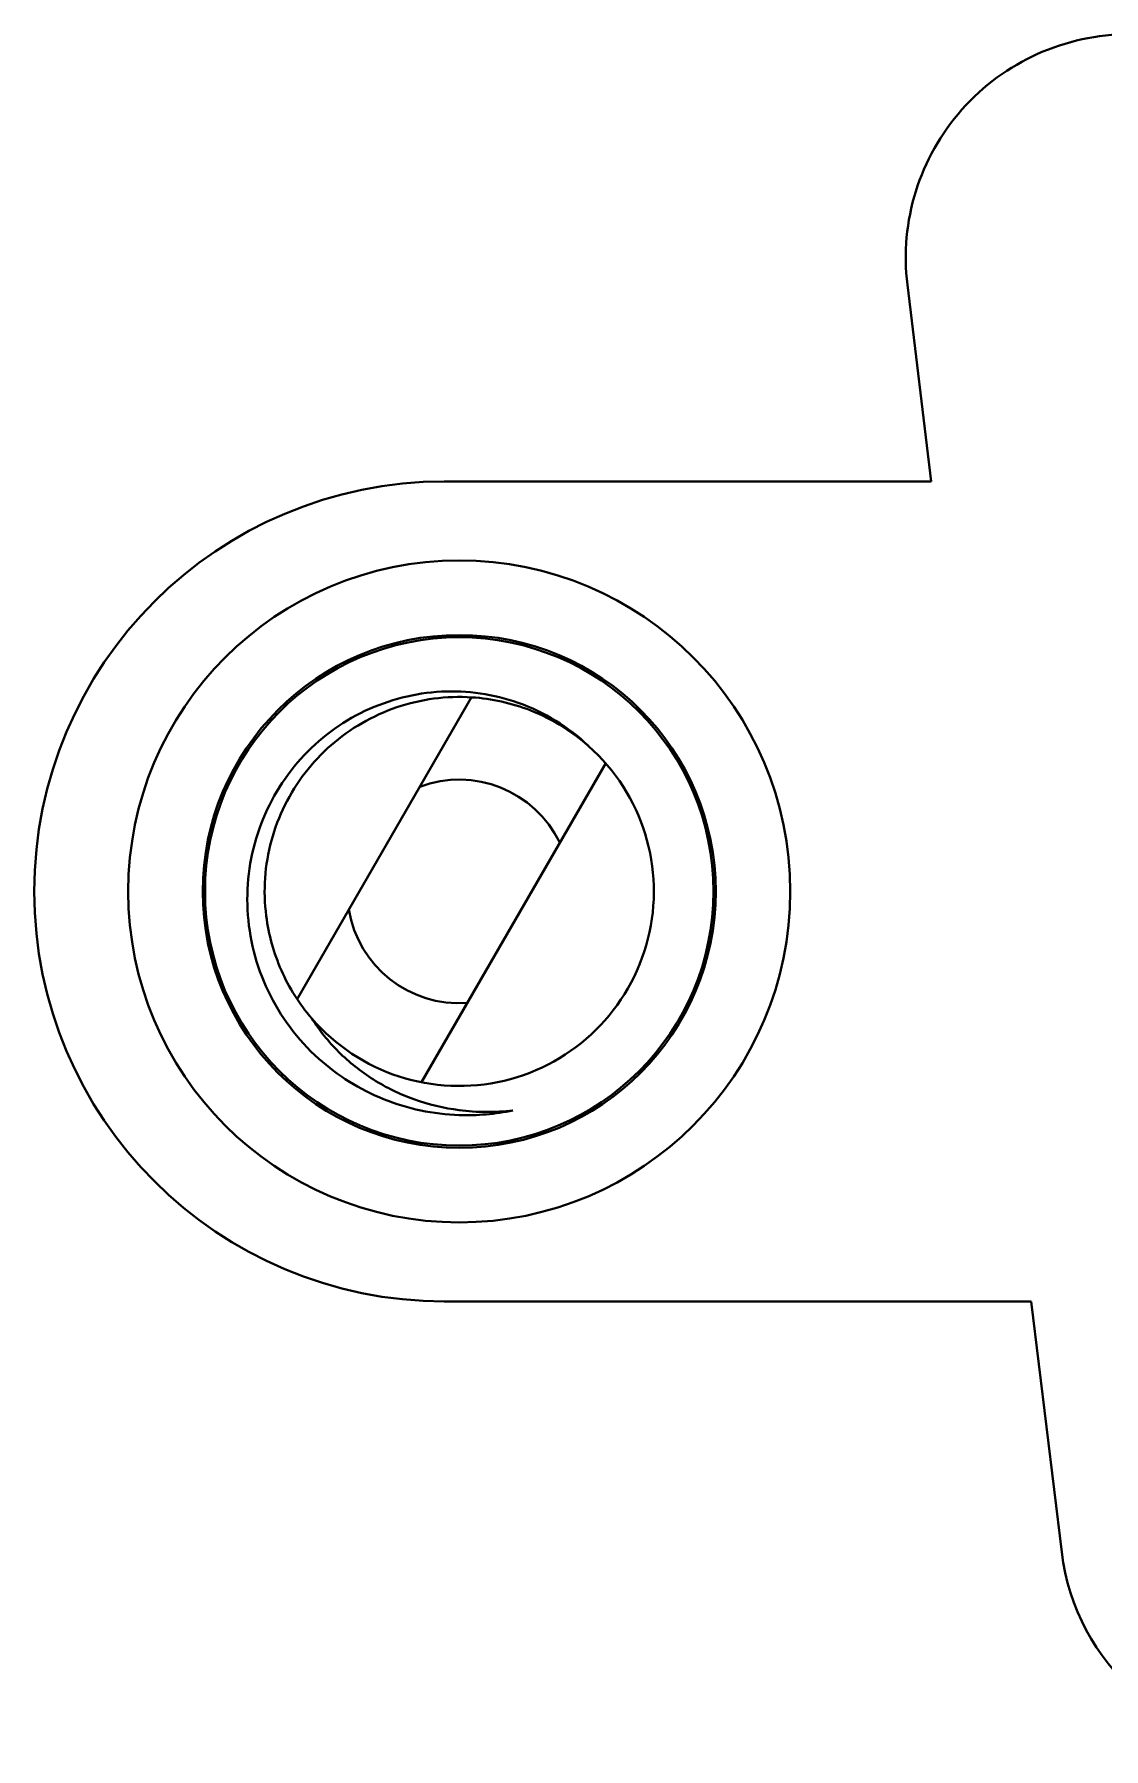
# Model space of a CAD drawing. Header units: millimetres. Extents: x 0 to 1188, y 0 to 840.
# Drawn here: x 98.42 to 105.6, y 342.56 to 354.06 of the extents above; entities that cross this region are included whole.
import ezdxf

# ---------------------------------------------------------------- set-up
doc = ezdxf.new("R2010")
doc.units = ezdxf.units.MM
doc.header["$LTSCALE"] = 2
doc.layers.add('가시적인 것(ISO)', color=3, linetype='Continuous', lineweight=40)

msp = doc.modelspace()

# ---------------------------------------------------------------- linework, layer by layer
at = {"layer": '가시적인 것(ISO)'}
for p, q in [((104.439, 351.056), (104.279, 352.374)), ((101.174, 351.056), (104.439, 351.056)), ((100.187, 347.583), (101.356, 349.608)), ((101.02, 347.026), (102.256, 349.166)), ((105.109, 345.556), (101.174, 345.556)), ((105.314, 343.874), (105.109, 345.556))]:
    msp.add_line(p, q, dxfattribs=at)
for radius in [2.22, 1.72, 1.705]:
    msp.add_circle((101.274, 348.306), radius, dxfattribs=at)
for centre, radius, start, end in [((105.768, 352.556), 1.5, 90, 186.941), ((101.174, 348.306), 2.75, 90, 270), ((101.274, 348.306), 1.305, 220.7222, 48.4613), ((101.274, 348.306), 0.75, 25.9442, 110.6542), ((101.274, 348.306), 0.75, 189.3458, 274.0558), ((106.803, 344.056), 1.5, 186.941, 270)]:
    msp.add_arc(centre, radius, start, end, dxfattribs=at)
for points, knots in [([(101.274, 346.806), (101.1, 346.811), (100.928, 346.848), (100.606, 346.977), (100.46, 347.069), (100.189, 347.312), (100.074, 347.467), (99.911, 347.81), (99.864, 347.994), (99.845, 348.368), (99.872, 348.553), (99.995, 348.901), (100.09, 349.06), (100.333, 349.33), (100.479, 349.439), (100.803, 349.593), (100.977, 349.637), (101.329, 349.655), (101.504, 349.63), (101.757, 349.541), (101.842, 349.5), (102, 349.403), (102.073, 349.346), (102.14, 349.282)], [-0.534967, -0.534967, -0.534967, -0.534967, -0.4844796, -0.4844796, -0.4343907, -0.4343907, -0.3786236, -0.3786236, -0.3234057, -0.3234057, -0.2687436, -0.2687436, -0.214623, -0.214623, -0.1610725, -0.1610725, -0.1081113, -0.1081113, -0.0557621, -0.0557621, -0.0276678, -0.0276678, -0.000001, -0.000001, -0.000001, -0.000001]), ([(102.14, 349.282), (102.088, 349.328), (102.033, 349.369), (101.904, 349.452), (101.829, 349.49), (101.625, 349.57), (101.493, 349.599), (101.188, 349.619), (101.017, 349.596), (100.693, 349.486), (100.544, 349.4), (100.286, 349.175), (100.181, 349.038), (100.029, 348.732), (99.984, 348.566), (99.966, 348.311), (99.969, 348.226), (99.996, 348.015), (100.03, 347.893), (100.107, 347.718), (100.137, 347.662), (100.205, 347.554), (100.243, 347.503), (100.285, 347.454)], [-0.3939473, -0.3939473, -0.3939473, -0.3939473, -0.3732661, -0.3732661, -0.3479253, -0.3479253, -0.3074668, -0.3074668, -0.2561247, -0.2561247, -0.2047464, -0.2047464, -0.1533779, -0.1533779, -0.1020747, -0.1020747, -0.0765129, -0.0765129, -0.0383693, -0.0383693, -0.0192841, -0.0192841, -0.000002, -0.000002, -0.000002, -0.000002]), ([(100.285, 347.454), (100.337, 347.374), (100.397, 347.298), (100.536, 347.16), (100.614, 347.098), (100.784, 346.99), (100.875, 346.946), (101.068, 346.876), (101.171, 346.852), (101.274, 346.839)], [-0.1207184, -0.1207184, -0.1207184, -0.1207184, -0.0917698, -0.0917698, -0.0618088, -0.0618088, -0.0314405, -0.0314405, -0.000001, -0.000001, -0.000001, -0.000001]), ([(101.274, 346.839), (101.334, 346.831), (101.394, 346.827), (101.514, 346.826), (101.574, 346.83), (101.633, 346.837)], [-0.03642001, -0.03642001, -0.03642001, -0.03642001, -0.01826613, -0.01826613, -0.00009672, -0.00009672, -0.00009672, -0.00009672]), ([(101.633, 346.837), (101.575, 346.824), (101.515, 346.816), (101.395, 346.805), (101.335, 346.803), (101.274, 346.806)], [-0.03617278, -0.03617278, -0.03617278, -0.03617278, -0.01810844, -0.01810844, -0.000001, -0.000001, -0.000001, -0.000001])]:
    msp.add_open_spline(points, degree=3, knots=knots, dxfattribs=at)
for points in [[(101.633, 346.837), (101.633, 346.837), (101.633, 346.837), (101.632, 346.836)], [(101.634, 346.837), (101.634, 346.837), (101.634, 346.837), (101.633, 346.837)], [(101.633, 346.837), (101.633, 346.837), (101.633, 346.837), (101.633, 346.837)]]:
    msp.add_open_spline(points, degree=3, dxfattribs=at)

doc.saveas('drawing.dxf')
